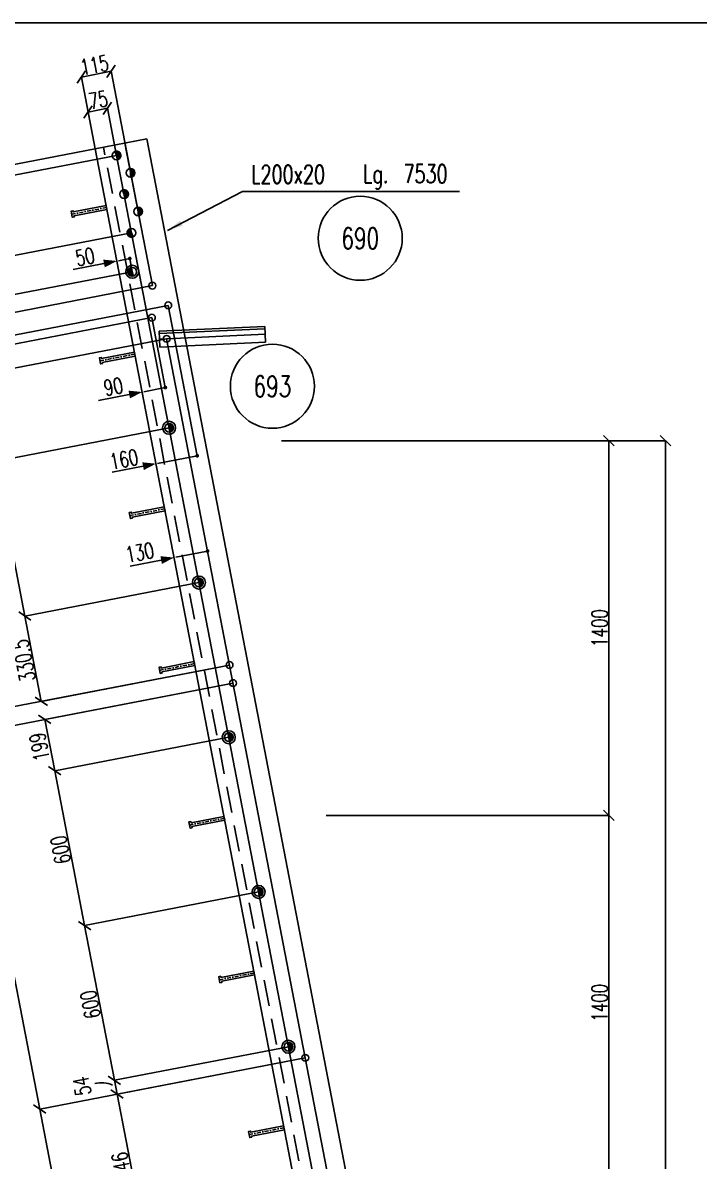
# Model space of a CAD drawing. Extents: x 669586 to 685806, y -4580 to 6900.
# Drawn here: x 679859 to 682435, y 2565 to 6900 of the extents above; entities that cross this region are included whole.
import ezdxf
from ezdxf.enums import TextEntityAlignment as Align

# ---------------------------------------------------------------- set-up
doc = ezdxf.new("R2010")
doc.units = 0
doc.header["$LTSCALE"] = 200
doc.header["$MEASUREMENT"] = 0
doc.linetypes.add('DASHDOT', pattern=[1, 0.5, -0.25, 0, -0.25])
doc.linetypes.add('DASHED', pattern=[0.75, 0.5, -0.25])
doc.layers.get('0').update_dxf_attribs({"linetype": 'CONTINUOUS'})
for name, color, linetype in [('ASSI', 6, 'CONTINUOUS'), ('BOLLINI_1', 7, 'CONTINUOUS'), ('Echelon', 1, 'CONTINUOUS'), ('FORI', 2, 'CONTINUOUS'), ('LINEA_ANG', 2, 'CONTINUOUS'), ('LS', 7, 'CONTINUOUS'), ('MZ', 6, 'DASHDOT'), ('QT_MAL', 7, 'CONTINUOUS'), ('QT_MPR', 7, 'CONTINUOUS'), ('QT_MSP', 7, 'CONTINUOUS'), ('TRAT-Y', 7, 'DASHED')]:
    doc.layers.add(name, color=color, linetype=linetype)
doc.styles.add('QUOTE', font='ROMANS8.SHX', dxfattribs={"width": 0.7})
doc.styles.add('RQL', font='ROMANS8.SHX', dxfattribs={"width": 0.7})
doc.styles.add('RS', font='ROMANS8.shx', dxfattribs={"width": 0.7})
doc.styles.get("Standard").update_dxf_attribs({"font": 'ROMANS8.SHX', "width": 0.7})
doc.dimstyles.new('FRECCE1', dxfattribs={"dimtxt": 60, "dimasz": 6.66, "dimexe": 0, "dimexo": 0, "dimgap": 1, "dimtad": 1, "dimzin": 0, "dimdsep": 46, "dimtxsty": 'RS', "dimblk1": 'QUOTP', "dimblk2": 'QUOTF', "dimsah": 1, "dimcen": 0, "dimclrd": 2, "dimclre": 2, "dimclrt": 7, "dimadec": 0, "dimazin": 0, "dimtfac": 1, "dimtix": 1, "dimtmove": 2, "dimatfit": 3, "dimldrblk": 'QUOTP', "dimfxl": 1, "dimtolj": 1, "dimtzin": 0, "dimarcsym": 0})
doc.dimstyles.new('TRATTO', dxfattribs={"dimscale": 0, "dimtxt": 60, "dimasz": 40, "dimexe": 0, "dimexo": 0, "dimgap": 5, "dimtad": 1, "dimrnd": 0.5, "dimdsep": 46, "dimtxsty": 'RS', "dimblk1": 'OBLIQUE', "dimblk2": 'OBLIQUE', "dimsah": 1, "dimcen": 0.09, "dimclrd": 2, "dimclre": 2, "dimclrt": 7, "dimadec": 0, "dimazin": 0, "dimtfac": 1, "dimtix": 1, "dimtmove": 2, "dimatfit": 3, "dimfxl": 1, "dimtolj": 1, "dimtzin": 0, "dimarcsym": 0})

# ---------------------------------------------------------------- blocks, each defined once
blk = doc.blocks.new('P20')
at = {"color": 0}
for p, q in [((0, 0.98), (0.02, 1)), ((0, 0.94), (0.06, 1)), ((1, -0.01), (0, 0.99)), ((0, 0.89), (0.1, 0.99)), ((0, 0.85), (0.14, 0.99)), ((0, 0.8), (0.18, 0.98)), ((0, 0.76), (0.22, 0.98)), ((0, 0.71), (0.25, 0.97)), ((0, 0.67), (0.29, 0.96)), ((1, -0.05), (0, 0.95)), ((0, 0.62), (0.32, 0.95)), ((0, 0.58), (0.36, 0.93)), ((0, 0.53), (0.39, 0.92)), ((0, 0.49), (0.42, 0.91)), ((1, -0.09), (0, 0.9)), ((0, 0.44), (0.45, 0.89)), ((0, 0.4), (0.48, 0.88)), ((0.99, -0.13), (0, 0.86)), ((0, 0.35), (0.51, 0.86)), ((0, 0.31), (0.54, 0.84)), ((0, 0.26), (0.56, 0.83)), ((0.99, -0.17), (0, 0.81)), ((0, 0.22), (0.59, 0.81)), ((0, 0.17), (0.61, 0.79)), ((0.98, -0.21), (0, 0.77)), ((0, 0.13), (0.64, 0.77)), ((0, 0.08), (0.66, 0.75)), ((0, 0.04), (0.69, 0.73)), ((0.97, -0.25), (0, 0.72)), ((0, -0.01), (0.71, 0.7)), ((0.96, -0.28), (0, 0.68)), ((0, -0.05), (0.73, 0.68)), ((0, -0.1), (0.75, 0.66)), ((0.95, -0.32), (0, 0.63)), ((0, -0.14), (0.77, 0.63)), ((0, -0.19), (0.79, 0.61)), ((0.94, -0.35), (0, 0.59)), ((0, -0.23), (0.81, 0.58)), ((0, -0.28), (0.83, 0.56)), ((0.92, -0.38), (0, 0.54)), ((0, -0.32), (0.85, 0.53)), ((0.91, -0.41), (0, 0.5)), ((0, -0.36), (0.87, 0.5)), ((0, -0.41), (0.88, 0.47)), ((0.9, -0.44), (0, 0.45)), ((0, -0.45), (0.9, 0.44)), ((0.88, -0.47), (0, 0.41)), ((0, -0.5), (0.91, 0.41)), ((0, -0.54), (0.92, 0.38)), ((0.87, -0.5), (0, 0.36)), ((0, -0.59), (0.94, 0.35)), ((0.85, -0.53), (0, 0.32)), ((0, -0.63), (0.95, 0.31)), ((0, -0.68), (0.96, 0.28)), ((0.83, -0.56), (0, 0.27)), ((0, -0.72), (0.97, 0.25)), ((0.81, -0.58), (0, 0.23)), ((0, -0.77), (0.98, 0.21)), ((0.79, -0.61), (0, 0.18)), ((0, -0.81), (0.99, 0.17)), ((0.77, -0.63), (0, 0.14)), ((0, -0.86), (0.99, 0.13)), ((0.75, -0.66), (0, 0.09)), ((0, -0.9), (1, 0.09)), ((0.73, -0.68), (0, 0.05)), ((0, -0.95), (1, 0.05)), ((0.71, -0.7), (0, 0.01)), ((0, -0.99), (1, 0.01)), ((1, 0.04), (0.04, 1)), ((1, 0.09), (0.09, 1)), ((0.99, 0.14), (0.14, 0.99)), ((0.98, 0.19), (0.19, 0.98)), ((0.97, 0.25), (0.25, 0.97)), ((0.95, 0.31), (0.31, 0.95)), ((0.92, 0.38), (0.38, 0.92)), ((0.88, 0.47), (0.47, 0.88)), ((0.81, 0.59), (0.59, 0.81)), ((0.69, -0.73), (0, -0.04)), ((0.66, -0.75), (0, -0.08)), ((0.64, -0.77), (0, -0.13)), ((0.61, -0.79), (0, -0.17)), ((0.59, -0.81), (0, -0.22)), ((0.56, -0.83), (0, -0.26)), ((0.54, -0.84), (0, -0.31)), ((0.51, -0.86), (0, -0.35)), ((0.48, -0.88), (0, -0.4)), ((0.45, -0.89), (0, -0.44)), ((0.42, -0.91), (0, -0.49)), ((0.39, -0.92), (0, -0.53)), ((0.36, -0.93), (0, -0.58)), ((0.32, -0.95), (0, -0.62)), ((0.29, -0.96), (0, -0.67)), ((0.25, -0.97), (0, -0.71)), ((0.22, -0.98), (0, -0.76)), ((0.18, -0.98), (0, -0.8)), ((0.14, -0.99), (0, -0.85)), ((0.1, -0.99), (0, -0.89)), ((0.04, -1), (1, -0.04)), ((0.09, -1), (1, -0.09)), ((0.14, -0.99), (0.99, -0.14)), ((0.19, -0.98), (0.98, -0.19)), ((0.25, -0.97), (0.97, -0.25)), ((0.31, -0.95), (0.95, -0.31)), ((0.38, -0.92), (0.92, -0.38)), ((0.47, -0.88), (0.88, -0.47)), ((0.59, -0.81), (0.81, -0.59))]:
    blk.add_line(p, q, dxfattribs=at)
for radius in [1.5, 1]:
    blk.add_circle((0, 0), radius)
blk = doc.blocks.new('QUOTP')
at = {"layer": 'ASSI', "color": 2, "const_width": 1.07}
blk.add_lwpolyline([(-0.53, 0, 1), (0.53, 0, 1)], format="xyb", close=True, dxfattribs=at)
blk = doc.blocks.new('QUOTF')
at = {"layer": 'LS', "color": 2}
blk.add_line((7.5, 0), (25.5, 0), dxfattribs=at)
blk.add_solid([(7.5, 2.25), (0, 0), (7.5, -2.25)], dxfattribs=at)
blk = doc.blocks.new('*D19')
at = {"layer": 'QT_MAL', "color": 2, "lineweight": -2, "transparency": 16777216}
for p, q in [((680217.4, 5992.6), (680217.4, 5992.6)), ((680259.9, 6000.8), (680223.9, 5993.8)), ((680266.5, 6002), (680266.5, 6002))]:
    blk.add_line(p, q, dxfattribs=at)
at = {"layer": 'QT_MAL', "color": 2, "lineweight": -2, "transparency": 16777216, "xscale": 6.66, "yscale": 6.66, "zscale": 6.66}
for name, p, rotation in [('QUOTF', (680217.4, 5992.6), 190.9154326102406), ('QUOTP', (680266.5, 6002), 10.91543261024063)]:
    blk.add_blockref(name, p, dxfattribs=dict(at, rotation=rotation))
at = {"layer": 'QT_MAL', "color": 7, "transparency": 16777216, "insert": (680096.1, 6008.5), "char_height": 60, "attachment_point": 5, "rotation": 10.9154, "style": 'RS'}
blk.add_mtext('\\A1;50', dxfattribs=at)
blk = doc.blocks.new('_OBLIQUE')
at = {"color": 0, "linetype": 'ByBlock'}
blk.add_line((-0.5, -0.5), (0.5, 0.5), dxfattribs=at)
blk = doc.blocks.new('*D20')
at = {"layer": 'LS', "color": 2, "lineweight": -2, "transparency": 16777216}
for p, q in [((680844, 5308.5), (682306.3, 5308.5)), ((682306.3, 5308.5), (682306.3, -1825.4)), ((680414.4, -1825.4), (682306.3, -1825.4))]:
    blk.add_line(p, q, dxfattribs=at)
at = {"layer": 'LS', "color": 2, "lineweight": -2, "transparency": 16777216, "xscale": 40, "yscale": 40, "zscale": 40}
for p, rotation in [((682306.3, 5308.5), 90), ((682306.3, -1825.4), 270)]:
    blk.add_blockref('_OBLIQUE', p, dxfattribs=dict(at, rotation=rotation))
at = {"layer": 'LS', "color": 7, "transparency": 16777216, "insert": (682271.3, 1741.5), "char_height": 60, "attachment_point": 5, "rotation": 90, "style": 'RS'}
blk.add_mtext('\\A1;7000', dxfattribs=at)
blk = doc.blocks.new('*D21')
at = {"layer": 'LS', "color": 2, "lineweight": -2, "transparency": 16777216}
for p, q in [((680852, 5308.5), (682090.8, 5308.5)), ((682090.8, 5308.5), (682090.8, 3881.7)), ((681014.3, 3881.7), (682090.8, 3881.7))]:
    blk.add_line(p, q, dxfattribs=at)
at = {"layer": 'LS', "color": 2, "lineweight": -2, "transparency": 16777216, "xscale": 40, "yscale": 40, "zscale": 40}
for p, rotation in [((682090.8, 5308.5), 90), ((682090.8, 3881.7), 270)]:
    blk.add_blockref('_OBLIQUE', p, dxfattribs=dict(at, rotation=rotation))
at = {"layer": 'LS', "color": 7, "transparency": 16777216, "insert": (682055.8, 4595.1), "char_height": 60, "attachment_point": 5, "rotation": 90, "style": 'RS'}
blk.add_mtext('\\A1;1400', dxfattribs=at)
blk = doc.blocks.new('*D22')
at = {"layer": 'LS', "color": 2, "lineweight": -2, "transparency": 16777216}
for p, q in [((681014.3, 3881.7), (682090.8, 3881.7)), ((682090.8, 3881.7), (682090.8, 2454.9)), ((681260.8, 2454.9), (682090.8, 2454.9))]:
    blk.add_line(p, q, dxfattribs=at)
at = {"layer": 'LS', "color": 2, "lineweight": -2, "transparency": 16777216, "xscale": 40, "yscale": 40, "zscale": 40}
for p, rotation in [((682090.8, 3881.7), 90), ((682090.8, 2454.9), 270)]:
    blk.add_blockref('_OBLIQUE', p, dxfattribs=dict(at, rotation=rotation))
at = {"layer": 'LS', "color": 7, "transparency": 16777216, "insert": (682055.8, 3168.3), "char_height": 60, "attachment_point": 5, "rotation": 90, "style": 'RS'}
blk.add_mtext('\\A1;1400', dxfattribs=at)
blk = doc.blocks.new('16')
blk.add_circle((0, 0), 1)
blk = doc.blocks.new('ASSE98')
blk.add_line((0, 0), (1, 0))
at = {"color": 7, "style": 'QUOTE', "width": 0.5, "flags": 1}
for tag, p in [('TI', (1.38308, 6.82731)), ('DI_S', (1.38308, 6.42178)), ('D_S', (1.38308, 6.02092)), ('E_S', (1.38308, 5.68065)), ('NFORI', (1.36454, 5.29792)), ('ALAR', (1.36349, 4.93246)), ('FAM', (1.3775, 4.54645)), ('ALA', (1.38308, 4.19257)), ('DISP2', (1.38308, 3.84971)), ('DISP1', (1.38308, 3.50686)), ('PINZAF', (1.38308, 3.164)), ('PINZAI', (1.38308, 2.82114)), ('TRP', (1.38308, 2.47829)), ('NP', (1.38308, 2.13543)), ('SV', (1.38308, 1.79257)), ('PESO', (1.38308, 1.44971)), ('QUA', (1.38308, 1.10686)), ('LUN', (1.38308, 0.764)), ('PROF', (1.38308, 0.42114)), ('POS', (1.38308, 0.07829))]:
    blk.add_attdef(tag, p, '', height=0.2, dxfattribs=at)
at = {"color": 7, "flags": 1}
for tag, p in [('LAV1', (3.07431, 6.82847)), ('LAV2', (3.07431, 6.49513)), ('LAV3', (3.07431, 6.1618)), ('LAV4', (3.07431, 5.82847)), ('LAV5', (3.07431, 5.49513)), ('LAV6', (3.07431, 5.1618)), ('LAV7', (3.07431, 4.82847)), ('LAV8', (3.07431, 4.49513)), ('LAV9', (3.07431, 4.1618)), ('LAV10', (3.07431, 3.82847))]:
    blk.add_attdef(tag, p, '', height=0.2, dxfattribs=at)
blk = doc.blocks.new('20')
at = {"color": 0}
for p, q in [((0, 0.98), (0.02, 1)), ((0, 0.94), (0.06, 1)), ((1, -0.01), (0, 0.99)), ((0, 0.89), (0.1, 0.99)), ((0, 0.85), (0.14, 0.99)), ((0, 0.8), (0.18, 0.98)), ((0, 0.76), (0.22, 0.98)), ((0, 0.71), (0.25, 0.97)), ((0, 0.67), (0.29, 0.96)), ((1, -0.05), (0, 0.95)), ((0, 0.62), (0.32, 0.95)), ((0, 0.58), (0.36, 0.93)), ((0, 0.53), (0.39, 0.92)), ((0, 0.49), (0.42, 0.91)), ((1, -0.09), (0, 0.9)), ((0, 0.44), (0.45, 0.89)), ((0, 0.4), (0.48, 0.88)), ((0.99, -0.13), (0, 0.86)), ((0, 0.35), (0.51, 0.86)), ((0, 0.31), (0.54, 0.84)), ((0, 0.26), (0.56, 0.83)), ((0.99, -0.17), (0, 0.81)), ((0, 0.22), (0.59, 0.81)), ((0, 0.17), (0.61, 0.79)), ((0.98, -0.21), (0, 0.77)), ((0, 0.13), (0.64, 0.77)), ((0, 0.08), (0.66, 0.75)), ((0, 0.04), (0.69, 0.73)), ((0.97, -0.25), (0, 0.72)), ((0, -0.01), (0.71, 0.7)), ((0.96, -0.28), (0, 0.68)), ((0, -0.05), (0.73, 0.68)), ((0, -0.1), (0.75, 0.66)), ((0.95, -0.32), (0, 0.63)), ((0, -0.14), (0.77, 0.63)), ((0, -0.19), (0.79, 0.61)), ((0.94, -0.35), (0, 0.59)), ((0, -0.23), (0.81, 0.58)), ((0, -0.28), (0.83, 0.56)), ((0.92, -0.38), (0, 0.54)), ((0, -0.32), (0.85, 0.53)), ((0.91, -0.41), (0, 0.5)), ((0, -0.36), (0.87, 0.5)), ((0, -0.41), (0.88, 0.47)), ((0.9, -0.44), (0, 0.45)), ((0, -0.45), (0.9, 0.44)), ((0.88, -0.47), (0, 0.41)), ((0, -0.5), (0.91, 0.41)), ((0, -0.54), (0.92, 0.38)), ((0.87, -0.5), (0, 0.36)), ((0, -0.59), (0.94, 0.35)), ((0.85, -0.53), (0, 0.32)), ((0, -0.63), (0.95, 0.31)), ((0, -0.68), (0.96, 0.28)), ((0.83, -0.56), (0, 0.27)), ((0, -0.72), (0.97, 0.25)), ((0.81, -0.58), (0, 0.23)), ((0, -0.77), (0.98, 0.21)), ((0.79, -0.61), (0, 0.18)), ((0, -0.81), (0.99, 0.17)), ((0.77, -0.63), (0, 0.14)), ((0, -0.86), (0.99, 0.13)), ((0.75, -0.66), (0, 0.09)), ((0, -0.9), (1, 0.09)), ((0.73, -0.68), (0, 0.05)), ((0, -0.95), (1, 0.05)), ((0.71, -0.7), (0, 0.01)), ((0, -0.99), (1, 0.01)), ((1, 0.04), (0.04, 1)), ((1, 0.09), (0.09, 1)), ((0.99, 0.14), (0.14, 0.99)), ((0.98, 0.19), (0.19, 0.98)), ((0.97, 0.25), (0.25, 0.97)), ((0.95, 0.31), (0.31, 0.95)), ((0.92, 0.38), (0.38, 0.92)), ((0.88, 0.47), (0.47, 0.88)), ((0.81, 0.59), (0.59, 0.81)), ((0.69, -0.73), (0, -0.04)), ((0.66, -0.75), (0, -0.08)), ((0.64, -0.77), (0, -0.13)), ((0.61, -0.79), (0, -0.17)), ((0.59, -0.81), (0, -0.22)), ((0.56, -0.83), (0, -0.26)), ((0.54, -0.84), (0, -0.31)), ((0.51, -0.86), (0, -0.35)), ((0.48, -0.88), (0, -0.4)), ((0.45, -0.89), (0, -0.44)), ((0.42, -0.91), (0, -0.49)), ((0.39, -0.92), (0, -0.53)), ((0.36, -0.93), (0, -0.58)), ((0.32, -0.95), (0, -0.62)), ((0.29, -0.96), (0, -0.67)), ((0.25, -0.97), (0, -0.71)), ((0.22, -0.98), (0, -0.76)), ((0.18, -0.98), (0, -0.8)), ((0.14, -0.99), (0, -0.85)), ((0.1, -0.99), (0, -0.89)), ((0.04, -1), (1, -0.04)), ((0.09, -1), (1, -0.09)), ((0.14, -0.99), (0.99, -0.14)), ((0.19, -0.98), (0.98, -0.19)), ((0.25, -0.97), (0.97, -0.25)), ((0.31, -0.95), (0.95, -0.31)), ((0.38, -0.92), (0.92, -0.38)), ((0.47, -0.88), (0.88, -0.47)), ((0.59, -0.81), (0.81, -0.59))]:
    blk.add_line(p, q, dxfattribs=at)
blk.add_line((0, 1), (0, -1))
blk.add_circle((0, 0), 1)
blk = doc.blocks.new('*D34')
at = {"layer": 'QT_MAL', "color": 2, "lineweight": -2, "transparency": 16777216}
for p, q in [((680516.8, 5249.8), (680372.7, 5222)), ((680523.3, 5251.1), (680523.3, 5251.1)), ((680366.2, 5220.8), (680366.2, 5220.8))]:
    blk.add_line(p, q, dxfattribs=at)
at = {"layer": 'QT_MAL', "color": 2, "lineweight": -2, "transparency": 16777216, "xscale": 6.66, "yscale": 6.66, "zscale": 6.66}
for name, p, rotation in [('QUOTP', (680523.3, 5251.1), 10.91543261025214), ('QUOTF', (680366.2, 5220.8), 190.9154326102521)]:
    blk.add_blockref(name, p, dxfattribs=dict(at, rotation=rotation))
at = {"layer": 'QT_MAL', "color": 7, "transparency": 16777216, "insert": (680244.4, 5237.3), "char_height": 60, "attachment_point": 5, "rotation": 10.9154, "style": 'RS'}
blk.add_mtext('\\A1;160', dxfattribs=at)
blk = doc.blocks.new('*D35')
at = {"layer": 'QT_MAL', "color": 2, "lineweight": -2, "transparency": 16777216}
for p, q in [((680395.4, 5509.5), (680320.1, 5495)), ((680401.9, 5510.7), (680401.9, 5510.7)), ((680313.6, 5493.7), (680313.6, 5493.7))]:
    blk.add_line(p, q, dxfattribs=at)
at = {"layer": 'QT_MAL', "color": 2, "lineweight": -2, "transparency": 16777216, "xscale": 6.66, "yscale": 6.66, "zscale": 6.66}
for name, p, rotation in [('QUOTF', (680313.6, 5493.7), 190.9154326102534), ('QUOTP', (680401.9, 5510.7), 10.91543261025334)]:
    blk.add_blockref(name, p, dxfattribs=dict(at, rotation=rotation))
at = {"layer": 'QT_MAL', "color": 7, "transparency": 16777216, "insert": (680203.9, 5514.2), "char_height": 60, "attachment_point": 5, "rotation": 10.9154, "style": 'RS'}
blk.add_mtext('\\A1;90', dxfattribs=at)
blk = doc.blocks.new('*D38')
at = {"layer": 'LS', "color": 2, "lineweight": -2, "transparency": 16777216}
for p, q in [((680108, 6559.8), (680181.6, 6574.1)), ((680135, 6419.8), (680108, 6559.8)), ((680216.2, 6394.5), (680181.6, 6574.1))]:
    blk.add_line(p, q, dxfattribs=at)
at = {"layer": 'LS', "color": 2, "lineweight": -2, "transparency": 16777216, "xscale": 40, "yscale": 40, "zscale": 40}
for p, rotation in [((680181.6, 6574.1), 10.91543261400001), ((680108, 6559.8), 190.915432614)]:
    blk.add_blockref('_OBLIQUE', p, dxfattribs=dict(at, rotation=rotation))
at = {"layer": 'LS', "color": 7, "transparency": 16777216, "insert": (680146.5, 6606.4), "char_height": 60, "attachment_point": 5, "rotation": 10.9154, "style": 'RS'}
blk.add_mtext('\\A1;75', dxfattribs=at)
blk = doc.blocks.new('*D39')
at = {"layer": 'LS', "color": 2, "lineweight": -2, "transparency": 16777216}
for p, q in [((680082.3, 6693.1), (680195.2, 6714.9)), ((680135, 6419.8), (680082.3, 6693.1)), ((680298.1, 6181.2), (680195.2, 6714.9))]:
    blk.add_line(p, q, dxfattribs=at)
at = {"layer": 'LS', "color": 2, "lineweight": -2, "transparency": 16777216, "xscale": 40, "yscale": 40, "zscale": 40}
for p, rotation in [((680195.2, 6714.9), 10.91543261400001), ((680082.3, 6693.1), 190.915432614)]:
    blk.add_blockref('_OBLIQUE', p, dxfattribs=dict(at, rotation=rotation))
at = {"layer": 'LS', "color": 7, "transparency": 16777216, "insert": (680132.1, 6738.4), "char_height": 60, "attachment_point": 5, "rotation": 10.9154, "style": 'RS'}
blk.add_mtext('\\A1;115', dxfattribs=at)
blk = doc.blocks.new('*D43')
at = {"layer": 'QT_MAL', "color": 2, "lineweight": -2, "transparency": 16777216}
blk.add_line((680556.2, 4886.8), (680441.7, 4864.7), dxfattribs=at)
at = {"layer": 'QT_MAL', "color": 2, "lineweight": -2, "transparency": 16777216, "xscale": 6.66, "yscale": 6.66, "zscale": 6.66}
for name, p, rotation in [('QUOTF', (680435.1, 4863.4), 190.9154326102484), ('QUOTP', (680562.8, 4888.1), 10.91543261024847)]:
    blk.add_blockref(name, p, dxfattribs=dict(at, rotation=rotation))
at = {"layer": 'QT_MAL', "color": 7, "transparency": 16777216, "insert": (680304.4, 4882.9), "char_height": 60, "attachment_point": 5, "rotation": 10.9154, "style": 'RS'}
blk.add_mtext('\\A1;130', dxfattribs=at)
blk = doc.blocks.new('A$C6E393FD9')
at = {"layer": 'Echelon', "color": 3}
blk.add_lwpolyline([(2.5, 0), (0, 19.8), (168.6, 41.4), (167.9, 47.2), (177.8, 48.5), (181.8, 17.1), (171.9, 15.8), (171.2, 21.6), (2.5, 0)], close=True, dxfattribs=at)
at = {"layer": 'MZ', "ltscale": 0.2}
blk.add_line((1.3, 9.9), (179.8, 32.8), dxfattribs=at)
blk = doc.blocks.new('*D83')
at = {"layer": 'QT_MPR', "color": 2, "lineweight": -2, "transparency": 16777216}
for p, q in [((680134.9, 6420), (679251.2, 6249.5)), ((680216.2, 6394.5), (679258.9, 6209.9)), ((679251.2, 6249.5), (679258.9, 6209.9))]:
    blk.add_line(p, q, dxfattribs=at)
at = {"layer": 'QT_MPR', "color": 2, "lineweight": -2, "transparency": 16777216, "xscale": 40, "yscale": 40, "zscale": 40}
for p, rotation in [((679251.2, 6249.5), 100.9154326102493), ((679258.9, 6209.9), 280.9154326102493)]:
    blk.add_blockref('_OBLIQUE', p, dxfattribs=dict(at, rotation=rotation))
at = {"layer": 'QT_MPR', "color": 7, "transparency": 16777216, "insert": (679190.7, 6330.1), "char_height": 60, "attachment_point": 5, "rotation": 100.9154, "style": 'RS'}
blk.add_mtext('\\A1;40.5', dxfattribs=at)
blk = doc.blocks.new('*D84')
at = {"layer": 'QT_MPR', "color": 2, "lineweight": -2, "transparency": 16777216}
for p, q in [((680216.2, 6394.5), (679258.9, 6209.9)), ((679258.9, 6209.9), (679315.7, 5915.3)), ((680273, 6099.9), (679315.7, 5915.3))]:
    blk.add_line(p, q, dxfattribs=at)
at = {"layer": 'QT_MPR', "color": 2, "lineweight": -2, "transparency": 16777216, "xscale": 40, "yscale": 40, "zscale": 40}
for p, rotation in [((679258.9, 6209.9), 100.9154326102493), ((679315.7, 5915.3), 280.9154326102493)]:
    blk.add_blockref('_OBLIQUE', p, dxfattribs=dict(at, rotation=rotation))
at = {"layer": 'QT_MPR', "color": 7, "transparency": 16777216, "insert": (679330.9, 6073.8), "char_height": 60, "attachment_point": 5, "rotation": 100.9154, "style": 'RS'}
blk.add_mtext('\\A1;75x4', dxfattribs=at)
blk = doc.blocks.new('*D85')
at = {"layer": 'QT_MPR', "color": 2, "lineweight": -2, "transparency": 16777216}
for p, q in [((680216.2, 6394.5), (679258.9, 6209.9)), ((679258.9, 6209.9), (679315.7, 5915.3)), ((680273, 6099.9), (679315.7, 5915.3))]:
    blk.add_line(p, q, dxfattribs=at)
at = {"layer": 'QT_MPR', "color": 2, "lineweight": -2, "transparency": 16777216, "xscale": 40, "yscale": 40, "zscale": 40}
for p, rotation in [((679258.9, 6209.9), 100.9154326102493), ((679315.7, 5915.3), 280.9154326102493)]:
    blk.add_blockref('_OBLIQUE', p, dxfattribs=dict(at, rotation=rotation))
at = {"layer": 'QT_MPR', "color": 7, "transparency": 16777216, "insert": (679252.9, 6056), "char_height": 60, "attachment_point": 5, "rotation": 100.9154, "style": 'RS'}
blk.add_mtext('\\A1;300', dxfattribs=at)
blk = doc.blocks.new('*D86')
at = {"layer": 'QT_MPR', "color": 2, "lineweight": -2, "transparency": 16777216}
for p, q in [((680273, 6099.9), (679315.7, 5915.3)), ((679315.7, 5915.3), (679355.9, 5706.6)), ((680352.6, 5898.8), (679355.9, 5706.6))]:
    blk.add_line(p, q, dxfattribs=at)
at = {"layer": 'QT_MPR', "color": 2, "lineweight": -2, "transparency": 16777216, "xscale": 40, "yscale": 40, "zscale": 40}
for p, rotation in [((679315.7, 5915.3), 100.9154326102493), ((679355.9, 5706.6), 280.9154326102493)]:
    blk.add_blockref('_OBLIQUE', p, dxfattribs=dict(at, rotation=rotation))
at = {"layer": 'QT_MPR', "color": 7, "transparency": 16777216, "insert": (679285.8, 5804), "char_height": 60, "attachment_point": 5, "rotation": 100.9154, "style": 'RS'}
blk.add_mtext('\\A1;212.5', dxfattribs=at)
blk = doc.blocks.new('*D87')
at = {"layer": 'QT_MPR', "color": 2, "lineweight": -2, "transparency": 16777216}
for p, q in [((680352.6, 5898.8), (679355.9, 5706.6)), ((680412.9, 5823.5), (679372.1, 5622.8)), ((679355.9, 5706.6), (679372.1, 5622.8))]:
    blk.add_line(p, q, dxfattribs=at)
at = {"layer": 'QT_MPR', "color": 2, "lineweight": -2, "transparency": 16777216, "xscale": 40, "yscale": 40, "zscale": 40}
for p, rotation in [((679355.9, 5706.6), 100.9154326102493), ((679372.1, 5622.8), 280.9154326102493)]:
    blk.add_blockref('_OBLIQUE', p, dxfattribs=dict(at, rotation=rotation))
at = {"layer": 'QT_MPR', "color": 7, "transparency": 16777216, "insert": (679204.1, 5671.4), "char_height": 60, "attachment_point": 5, "rotation": 100.9154, "style": 'RS'}
blk.add_mtext('\\A1;85', dxfattribs=at)
blk = doc.blocks.new('*D88')
at = {"layer": 'QT_MPR', "color": 2, "lineweight": -2, "transparency": 16777216}
for p, q in [((680412.9, 5823.5), (679372.1, 5622.8)), ((680350.6, 5777), (679378.5, 5589.6)), ((679372.1, 5622.8), (679378.5, 5589.6))]:
    blk.add_line(p, q, dxfattribs=at)
at = {"layer": 'QT_MPR', "color": 2, "lineweight": -2, "transparency": 16777216, "xscale": 40, "yscale": 40, "zscale": 40}
for p, rotation in [((679372.1, 5622.8), 100.9154326102493), ((679378.5, 5589.6), 280.9154326102493)]:
    blk.add_blockref('_OBLIQUE', p, dxfattribs=dict(at, rotation=rotation))
at = {"layer": 'QT_MPR', "color": 7, "transparency": 16777216, "insert": (679252.6, 5582.5), "char_height": 60, "attachment_point": 5, "rotation": 100.9154, "style": 'RS'}
blk.add_mtext('\\A1;34', dxfattribs=at)
blk = doc.blocks.new('*D89')
at = {"layer": 'QT_MPR', "color": 2, "lineweight": -2, "transparency": 16777216}
for p, q in [((680350.6, 5777), (679378.5, 5589.6)), ((680406.9, 5696.2), (679395.5, 5501.2)), ((679378.5, 5589.6), (679395.5, 5501.2))]:
    blk.add_line(p, q, dxfattribs=at)
at = {"layer": 'QT_MPR', "color": 2, "lineweight": -2, "transparency": 16777216, "xscale": 40, "yscale": 40, "zscale": 40}
for p, rotation in [((679378.5, 5589.6), 100.9154326102493), ((679395.5, 5501.2), 280.9154326102493)]:
    blk.add_blockref('_OBLIQUE', p, dxfattribs=dict(at, rotation=rotation))
at = {"layer": 'QT_MPR', "color": 7, "transparency": 16777216, "insert": (679440.4, 5556.4), "char_height": 60, "attachment_point": 5, "rotation": 100.9154, "style": 'RS'}
blk.add_mtext('\\A1;90', dxfattribs=at)
blk = doc.blocks.new('*D90')
at = {"layer": 'QT_MPR', "color": 2, "lineweight": -2, "transparency": 16777216}
for p, q in [((680406.9, 5696.2), (679395.5, 5501.2)), ((679395.5, 5501.2), (679635.1, 4259.1)), ((680646.4, 4454.1), (679635.1, 4259.1))]:
    blk.add_line(p, q, dxfattribs=at)
at = {"layer": 'QT_MPR', "color": 2, "lineweight": -2, "transparency": 16777216, "xscale": 40, "yscale": 40, "zscale": 40}
for p, rotation in [((679395.5, 5501.2), 100.9154326102493), ((679635.1, 4259.1), 280.9154326102493)]:
    blk.add_blockref('_OBLIQUE', p, dxfattribs=dict(at, rotation=rotation))
at = {"layer": 'QT_MPR', "color": 7, "transparency": 16777216, "insert": (679480.9, 4873.5), "char_height": 60, "attachment_point": 5, "rotation": 100.9154, "style": 'RS'}
blk.add_mtext('\\A1;1265', dxfattribs=at)
blk = doc.blocks.new('*D91')
at = {"layer": 'QT_MPR', "color": 2, "lineweight": -2, "transparency": 16777216}
for p, q in [((680646.4, 4454.1), (679635.1, 4259.1)), ((680659.7, 4385.4), (679648.3, 4190.3)), ((679635.1, 4259.1), (679648.3, 4190.3))]:
    blk.add_line(p, q, dxfattribs=at)
at = {"layer": 'QT_MPR', "color": 2, "lineweight": -2, "transparency": 16777216, "xscale": 40, "yscale": 40, "zscale": 40}
for p, rotation in [((679635.1, 4259.1), 100.9154326102493), ((679648.3, 4190.3), 280.9154326102493)]:
    blk.add_blockref('_OBLIQUE', p, dxfattribs=dict(at, rotation=rotation))
at = {"layer": 'QT_MPR', "color": 7, "transparency": 16777216, "insert": (679592.2, 4219.3), "char_height": 60, "attachment_point": 5, "rotation": 100.9154, "style": 'RS'}
blk.add_mtext('\\A1;70', dxfattribs=at)
blk = doc.blocks.new('*D92')
at = {"layer": 'QT_MPR', "color": 2, "lineweight": -2, "transparency": 16777216}
for p, q in [((680659.7, 4385.4), (679648.3, 4190.3)), ((679648.3, 4190.3), (679923.5, 2763.6)), ((680934.9, 2958.6), (679923.5, 2763.6))]:
    blk.add_line(p, q, dxfattribs=at)
at = {"layer": 'QT_MPR', "color": 2, "lineweight": -2, "transparency": 16777216, "xscale": 40, "yscale": 40, "zscale": 40}
for p, rotation in [((679648.3, 4190.3), 100.9154326102493), ((679923.5, 2763.6), 280.9154326102493)]:
    blk.add_blockref('_OBLIQUE', p, dxfattribs=dict(at, rotation=rotation))
at = {"layer": 'QT_MPR', "color": 7, "transparency": 16777216, "insert": (679751.5, 3470.3), "char_height": 60, "attachment_point": 5, "rotation": 100.9154, "style": 'RS'}
blk.add_mtext('\\A1;1453', dxfattribs=at)
blk = doc.blocks.new('*D93')
at = {"layer": 'QT_MPR', "color": 2, "lineweight": -2, "transparency": 16777216}
for p, q in [((680934.9, 2958.6), (679923.5, 2763.6)), ((679923.5, 2763.6), (680198.6, 1336.8)), ((681210, 1531.8), (680198.6, 1336.8))]:
    blk.add_line(p, q, dxfattribs=at)
at = {"layer": 'QT_MPR', "color": 2, "lineweight": -2, "transparency": 16777216, "xscale": 40, "yscale": 40, "zscale": 40}
for p, rotation in [((679923.5, 2763.6), 100.9154326102493), ((680198.6, 1336.8), 280.9154326102493)]:
    blk.add_blockref('_OBLIQUE', p, dxfattribs=dict(at, rotation=rotation))
at = {"layer": 'QT_MPR', "color": 7, "transparency": 16777216, "insert": (680026.7, 2043.5), "char_height": 60, "attachment_point": 5, "rotation": 100.9154, "style": 'RS'}
blk.add_mtext('\\A1;1453', dxfattribs=at)
blk = doc.blocks.new('*D99')
at = {"layer": 'QT_MSP', "color": 2, "lineweight": -2, "transparency": 16777216}
for p, q in [((680273, 6099.9), (679610.2, 5972.1)), ((679610.2, 5972.1), (679637.9, 5828.8)), ((680276.1, 5951.8), (679637.9, 5828.8))]:
    blk.add_line(p, q, dxfattribs=at)
at = {"layer": 'QT_MSP', "color": 2, "lineweight": -2, "transparency": 16777216, "xscale": 40, "yscale": 40, "zscale": 40}
for p, rotation in [((679610.2, 5972.1), 100.9154326102493), ((679637.9, 5828.8), 280.9154326102493)]:
    blk.add_blockref('_OBLIQUE', p, dxfattribs=dict(at, rotation=rotation))
at = {"layer": 'QT_MSP', "color": 7, "transparency": 16777216, "insert": (679676.5, 5914.2), "char_height": 60, "attachment_point": 5, "rotation": 100.9154, "style": 'RS'}
blk.add_mtext('\\A1;146', dxfattribs=at)
blk = doc.blocks.new('*D100')
at = {"layer": 'QT_MSP', "color": 2, "lineweight": -2, "transparency": 16777216}
for p, q in [((680276.1, 5951.8), (679637.9, 5828.8)), ((680352.6, 5898.8), (679650.5, 5763.4)), ((679637.9, 5828.8), (679650.5, 5763.4))]:
    blk.add_line(p, q, dxfattribs=at)
at = {"layer": 'QT_MSP', "color": 2, "lineweight": -2, "transparency": 16777216, "xscale": 40, "yscale": 40, "zscale": 40}
for p, rotation in [((679637.9, 5828.8), 100.9154326102493), ((679650.5, 5763.4), 280.9154326102493)]:
    blk.add_blockref('_OBLIQUE', p, dxfattribs=dict(at, rotation=rotation))
at = {"layer": 'QT_MSP', "color": 7, "transparency": 16777216, "insert": (679505.9, 5826.7), "char_height": 60, "attachment_point": 5, "rotation": 100.9154, "style": 'RS'}
blk.add_mtext('\\A1;66.5', dxfattribs=at)
blk = doc.blocks.new('*D101')
at = {"layer": 'QT_MSP', "color": 2, "lineweight": -2, "transparency": 16777216}
for p, q in [((680406.9, 5696.2), (679690.1, 5558)), ((679690.1, 5558), (679753.4, 5229.8)), ((680416.2, 5357.6), (679753.4, 5229.8))]:
    blk.add_line(p, q, dxfattribs=at)
at = {"layer": 'QT_MSP', "color": 2, "lineweight": -2, "transparency": 16777216, "xscale": 40, "yscale": 40, "zscale": 40}
for p, rotation in [((679690.1, 5558), 100.9154326102493), ((679753.4, 5229.8), 280.9154326102493)]:
    blk.add_blockref('_OBLIQUE', p, dxfattribs=dict(at, rotation=rotation))
at = {"layer": 'QT_MSP', "color": 7, "transparency": 16777216, "insert": (679687.4, 5387.3), "char_height": 60, "attachment_point": 5, "rotation": 100.9154, "style": 'RS'}
blk.add_mtext('\\A1;334.5', dxfattribs=at)
blk = doc.blocks.new('*D102')
at = {"layer": 'QT_MSP', "color": 2, "lineweight": -2, "transparency": 16777216}
for p, q in [((680416.2, 5357.6), (679753.4, 5229.8)), ((679753.4, 5229.8), (679867, 4640.6)), ((680529.8, 4768.5), (679867, 4640.6))]:
    blk.add_line(p, q, dxfattribs=at)
at = {"layer": 'QT_MSP', "color": 2, "lineweight": -2, "transparency": 16777216, "xscale": 40, "yscale": 40, "zscale": 40}
for p, rotation in [((679753.4, 5229.8), 100.9154326102493), ((679867, 4640.6), 280.9154326102493)]:
    blk.add_blockref('_OBLIQUE', p, dxfattribs=dict(at, rotation=rotation))
at = {"layer": 'QT_MSP', "color": 7, "transparency": 16777216, "insert": (679775.8, 4928.6), "char_height": 60, "attachment_point": 5, "rotation": 100.9154, "style": 'RS'}
blk.add_mtext('\\A1;600', dxfattribs=at)
blk = doc.blocks.new('*D103')
at = {"layer": 'QT_MSP', "color": 2, "lineweight": -2, "transparency": 16777216}
for p, q in [((680529.8, 4768.5), (679867, 4640.6)), ((679867, 4640.6), (679929.7, 4315.9)), ((680646.4, 4454.1), (679929.7, 4315.9))]:
    blk.add_line(p, q, dxfattribs=at)
at = {"layer": 'QT_MSP', "color": 2, "lineweight": -2, "transparency": 16777216, "xscale": 40, "yscale": 40, "zscale": 40}
for p, rotation in [((679867, 4640.6), 100.9154326102493), ((679929.7, 4315.9), 280.9154326102493)]:
    blk.add_blockref('_OBLIQUE', p, dxfattribs=dict(at, rotation=rotation))
at = {"layer": 'QT_MSP', "color": 7, "transparency": 16777216, "insert": (679864, 4471.6), "char_height": 60, "attachment_point": 5, "rotation": 100.9154, "style": 'RS'}
blk.add_mtext('\\A1;330.5', dxfattribs=at)
blk = doc.blocks.new('*D104')
at = {"layer": 'QT_MSP', "color": 2, "lineweight": -2, "transparency": 16777216}
for p, q in [((680659.7, 4385.4), (679942.9, 4247.1)), ((679942.9, 4247.1), (679980.6, 4051.5)), ((680643.4, 4179.3), (679980.6, 4051.5))]:
    blk.add_line(p, q, dxfattribs=at)
at = {"layer": 'QT_MSP', "color": 2, "lineweight": -2, "transparency": 16777216, "xscale": 40, "yscale": 40, "zscale": 40}
for p, rotation in [((679942.9, 4247.1), 100.9154326102493), ((679980.6, 4051.5), 280.9154326102493)]:
    blk.add_blockref('_OBLIQUE', p, dxfattribs=dict(at, rotation=rotation))
at = {"layer": 'QT_MSP', "color": 7, "transparency": 16777216, "insert": (679922.5, 4142.5), "char_height": 60, "attachment_point": 5, "rotation": 100.9154, "style": 'RS'}
blk.add_mtext('\\A1;199', dxfattribs=at)
blk = doc.blocks.new('*D105')
at = {"layer": 'QT_MSP', "color": 2, "lineweight": -2, "transparency": 16777216}
for p, q in [((680643.4, 4179.3), (679980.6, 4051.5)), ((679980.6, 4051.5), (680094.3, 3462.4)), ((680757.1, 3590.2), (680094.3, 3462.4))]:
    blk.add_line(p, q, dxfattribs=at)
at = {"layer": 'QT_MSP', "color": 2, "lineweight": -2, "transparency": 16777216, "xscale": 40, "yscale": 40, "zscale": 40}
for p, rotation in [((679980.6, 4051.5), 100.9154326102493), ((680094.3, 3462.4), 280.9154326102493)]:
    blk.add_blockref('_OBLIQUE', p, dxfattribs=dict(at, rotation=rotation))
at = {"layer": 'QT_MSP', "color": 7, "transparency": 16777216, "insert": (680003.1, 3750.3), "char_height": 60, "attachment_point": 5, "rotation": 100.9154, "style": 'RS'}
blk.add_mtext('\\A1;600', dxfattribs=at)
blk = doc.blocks.new('*D106')
at = {"layer": 'QT_MSP', "color": 2, "lineweight": -2, "transparency": 16777216}
for p, q in [((680757.1, 3590.2), (680094.3, 3462.4)), ((680094.3, 3462.4), (680207.9, 2873.2)), ((680870.7, 3001), (680207.9, 2873.2))]:
    blk.add_line(p, q, dxfattribs=at)
at = {"layer": 'QT_MSP', "color": 2, "lineweight": -2, "transparency": 16777216, "xscale": 40, "yscale": 40, "zscale": 40}
for p, rotation in [((680094.3, 3462.4), 100.9154326102493), ((680207.9, 2873.2), 280.9154326102493)]:
    blk.add_blockref('_OBLIQUE', p, dxfattribs=dict(at, rotation=rotation))
at = {"layer": 'QT_MSP', "color": 7, "transparency": 16777216, "insert": (680116.7, 3161.2), "char_height": 60, "attachment_point": 5, "rotation": 100.9154, "style": 'RS'}
blk.add_mtext('\\A1;600', dxfattribs=at)
blk = doc.blocks.new('*D107')
at = {"layer": 'QT_MSP', "color": 2, "lineweight": -2, "transparency": 16777216}
for p, q in [((680870.7, 3001), (680207.9, 2873.2)), ((680934.9, 2958.6), (680218.1, 2820.4)), ((680207.9, 2873.2), (680218.1, 2820.4))]:
    blk.add_line(p, q, dxfattribs=at)
at = {"layer": 'QT_MSP', "color": 2, "lineweight": -2, "transparency": 16777216, "xscale": 40, "yscale": 40, "zscale": 40}
for p, rotation in [((680207.9, 2873.2), 100.9154326102493), ((680218.1, 2820.4), 280.9154326102493)]:
    blk.add_blockref('_OBLIQUE', p, dxfattribs=dict(at, rotation=rotation))
at = {"layer": 'QT_MSP', "color": 7, "transparency": 16777216, "insert": (680084.7, 2851.1), "char_height": 60, "attachment_point": 5, "rotation": 100.9154, "style": 'RS'}
blk.add_mtext('\\A1;54', dxfattribs=at)
blk = doc.blocks.new('*D108')
at = {"layer": 'QT_MSP', "color": 2, "lineweight": -2, "transparency": 16777216}
for p, q in [((680934.9, 2958.6), (680218.1, 2820.4)), ((680218.1, 2820.4), (680321.5, 2284.1)), ((680984.3, 2411.9), (680321.5, 2284.1))]:
    blk.add_line(p, q, dxfattribs=at)
at = {"layer": 'QT_MSP', "color": 2, "lineweight": -2, "transparency": 16777216, "xscale": 40, "yscale": 40, "zscale": 40}
for p, rotation in [((680218.1, 2820.4), 100.9154326102493), ((680321.5, 2284.1), 280.9154326102493)]:
    blk.add_blockref('_OBLIQUE', p, dxfattribs=dict(at, rotation=rotation))
at = {"layer": 'QT_MSP', "color": 7, "transparency": 16777216, "insert": (680235.4, 2545.6), "char_height": 60, "attachment_point": 5, "rotation": 100.9154, "style": 'RS'}
blk.add_mtext('\\A1;546', dxfattribs=at)
blk = doc.blocks.new('xxx')
blk.add_circle((0, 0), 8)
at = {"color": 3, "style": 'RQL', "width": 0.7}
blk.add_attdef('POS', text='', height=4, dxfattribs=at).set_placement((0, 0), align=Align.MIDDLE)
at = {"color": 3, "style": 'RQL', "width": 0.7, "flags": 1}
blk.add_attdef('POS1', (-0.39, -5.42), '', height=2, dxfattribs=at)
at = {"style": 'RQL', "width": 0.7, "flags": 1}
blk.add_attdef('TIPO', (-0.39, -8.66), '', height=2, dxfattribs=at)

msp = doc.modelspace()

# ---------------------------------------------------------------- linework, layer by layer
at = {"layer": 'ASSI', "color": 6}
msp.add_line((680412.909, 5823.526), (680523.304, 5251.081), dxfattribs=at)
at = {"layer": 'LINEA_ANG'}
for p, q in [((680134.971, 6419.792), (680331.353, 6457.664)), ((681560.851, -973.973), (680134.971, 6419.792)), ((680331.353, 6457.664), (681757.233, -936.101)), ((680378.582, 5724.945), (680780.155, 5743.473)), ((680381.347, 5665.009), (680378.582, 5724.945)), ((680780.155, 5743.473), (680782.92, 5683.537)), ((680782.92, 5683.537), (680381.347, 5665.009))]:
    msp.add_line(p, q, dxfattribs=at)
at = {"layer": 'LINEA_ANG', "color": 2}
msp.add_line((680378.997, 5715.955), (680780.57, 5734.483), dxfattribs=at)
at = {"layer": 'LS', "color": 6}
for p, q in [((680208.624, 6433.996), (681634.504, -959.769)), ((680247.9, 6441.571), (680352.582, 5898.753)), ((680695.611, 6257.612), (680409.807, 6108.569)), ((681521.364, 6257.612), (680695.611, 6257.612)), ((680276.138, 5951.84), (680266.373, 6002.474)), ((680350.598, 5777.019), (680401.818, 5511.419)), ((681485.161, 105.033), (680406.907, 5696.22))]:
    msp.add_line(p, q, dxfattribs=at)
at = {"layer": 'LS', "color": 8}
msp.add_lwpolyline([(669586.361, 6899.738), (669586.361, -4580.262), (682306.361, -4580.262), (682306.361, -2980.262), (685806.361, -2980.262), (685806.361, 6899.738), (669586.361, 6899.738)], close=True, dxfattribs=at)
at = {"layer": 'LS', "const_width": 0.25}
msp.add_lwpolyline([(680134.596, 6419.792, 1), (680135.346, 6419.792, 1)], format="xyb", close=True, dxfattribs=at)
at = {"layer": 'LS', "color": 6}
msp.add_arc((680158.291, 2762.797), 101.149, 65.149356, 104.066768, dxfattribs=at)
msp.add_solid([(680458.384, 6145.179), (680409.807, 6108.569), (680467.631, 6127.446)], dxfattribs=at)
at = {"layer": 'TRAT-Y'}
msp.add_line((681592.272, -967.914), (680166.392, 6425.852), dxfattribs=at)

# ---------------------------------------------------------------- block references
at = {"layer": 'ASSI'}
ref = msp.add_blockref('ASSE98', (680134.939, 6419.961), dxfattribs=dict(at, xscale=7529.999999999999, rotation=280.9154326102493))
ref.add_attrib('PROF', 'L200x20', (680728.601, 6287.585), dxfattribs={"layer": '0', "color": 2, "height": 70, "style": 'QUOTE', "width": 0.7})
ref.add_attrib('LUN', '7530', (681308.762, 6289.754), dxfattribs={"layer": '0', "color": 2, "height": 70, "style": 'QUOTE', "width": 0.7})
ref.add_attrib('SV', 'Lg.', (681154.629, 6289.754), dxfattribs={"layer": '0', "color": 2, "height": 70, "style": 'QUOTE', "width": 0.7})
at = {"layer": 'ASSI', "xscale": 402, "rotation": 182.6416994663686}
msp.add_blockref('ASSE98', (680781.444, 5713.501), dxfattribs=at)
at = {"layer": 'BOLLINI_1', "xscale": 19.99799999950235, "yscale": 19.99799999950235, "zscale": 19.99799999950235}
for p, values in [((681143.905, 6079.411), {'POS': '690'}), ((680809.67, 5515.795), {'POS': '693'})]:
    msp.add_blockref('xxx', p, dxfattribs=at).add_auto_attribs(values)
at = {"layer": 'FORI'}
for name, p, xscale, yscale, zscale, rotation in [('20', (680216.239, 6394.507), 16.5, 16.5, 16.5, 21.8308652204935), ('20', (680269.718, 6328.438), -16.5, 16.5, 16.5, 180.0000000000086), ('20', (680244.643, 6247.221), 16.5, 16.5, 16.5, 21.8308652204935), ('20', (680298.122, 6181.152), -16.5, 16.5, 16.5, 180.0000000000086), ('20', (680273.047, 6099.935), -16.5, 16.5, 16.5, 21.8308652204935), ('P20', (680276.138, 5951.84), -16.5, 16.5, 16.5, 14.2878129977173), ('16', (680352.582, 5898.753), -13, 13, 13, 21.87341759849351), ('16', (680412.909, 5823.526), -13, 13, 13, 21.8308652204935), ('16', (680350.598, 5777.019), -13, 13, 13, 21.78341070449347), ('16', (680406.907, 5696.22), -13, 13, 13, 21.8308652204935), ('P20', (680416.204, 5357.612), 16.5, 16.5, 16.5, 7.543052222774039), ('P20', (680529.819, 4768.468), 16.5, 16.5, 16.5, 7.543052222774039), ('16', (680646.445, 4454.115), -13, 13, 13, 21.8308652204935), ('16', (680659.7, 4385.382), -13, 13, 13, 21.8308652204935), ('P20', (680643.435, 4179.323), 16.5, 16.5, 16.5, 7.543052222774039), ('P20', (680757.051, 3590.178), 16.5, 16.5, 16.5, 7.543052222774039), ('P20', (680870.667, 3001.034), 16.5, 16.5, 16.5, 7.543052222774039), ('16', (680934.854, 2958.599), -13, 13, 13, 21.8308652204935)]:
    msp.add_blockref(name, p, dxfattribs=dict(at, xscale=xscale, yscale=yscale, zscale=zscale, rotation=rotation))
at = {"layer": 'LS', "color": 6, "xscale": 0.75, "yscale": 0.75, "zscale": 0.75, "rotation": 183.6182233075684}
for p in [(680178.573, 6203.68), (680286.224, 5645.465), (680399.84, 5056.321), (680513.456, 4467.176), (680627.072, 3878.031), (680740.688, 3288.887), (680854.304, 2699.742)]:
    msp.add_blockref('A$C6E393FD9', p, dxfattribs=at)

# ---------------------------------------------------------------- dimensions: what is measured, and where the dimension line sits
at = {"layer": 'LS'}
dim = msp.add_linear_dim(base=(680195.191, 6714.89), p1=(680134.971, 6419.792), p2=(680298.122, 6181.152), angle=10.915433, text='115', dimstyle='TRATTO', override={"dimscale": 1}, dxfattribs=at)
dim.commit()
dim.dimension.update_dxf_attribs({"geometry": '*D39', "text_midpoint": (680132.099, 6738.368)})
dim = msp.add_linear_dim(base=(680181.614, 6574.053), p1=(680134.971, 6419.792), p2=(680216.239, 6394.507), angle=10.915433, text='75', dimstyle='TRATTO', override={"dimscale": 1}, dxfattribs=at)
dim.commit()
dim.dimension.update_dxf_attribs({"geometry": '*D38', "text_midpoint": (680146.543, 6606.401), "dimtype": 128})
for base, p1, p2, picture, middle in [((682306.285, -1825.447), (680844.001, 5308.467), (680414.384, -1825.447), '*D20', (682271.285, 1741.51)), ((682090.848, 3881.684), (680851.975, 5308.467), (681014.259, 3881.684), '*D21', (682055.848, 4595.076)), ((682090.848, 2454.901), (681014.259, 3881.684), (681260.794, 2454.901), '*D22', (682055.848, 3168.293))]:
    dim = msp.add_linear_dim(base=base, p1=p1, p2=p2, angle=90, dimstyle='TRATTO', override={"dimscale": 1, "dimlfac": 0.981228}, dxfattribs=at)
    dim.commit()
    dim.dimension.update_dxf_attribs({"geometry": picture, "text_midpoint": middle})
at = {"layer": 'QT_MAL'}
for base, p1, p2, angle, text, picture, middle in [((680217.364, 5992.552), (680266.46, 6002.02), (680217.364, 5992.552), 190.915433, '50', '*D19', (680096.115, 6008.496)), ((680313.568, 5493.694), (680401.95, 5510.738), (680313.568, 5493.694), 190.915433, '90', '*D35', (680203.943, 5514.178)), ((680366.199, 5220.783), (680523.304, 5251.081), (680366.199, 5220.783), 190.915433, '160', '*D34', (680244.436, 5237.261)), ((680435.111, 4863.446), (680562.759, 4888.063), (680435.111, 4863.446), 10.915433, '130', '*D43', (680304.366, 4882.915))]:
    dim = msp.add_linear_dim(base=base, p1=p1, p2=p2, angle=angle, text=text, dimstyle='FRECCE1', dxfattribs=at)
    dim.commit()
    dim.dimension.update_dxf_attribs({"geometry": picture, "text_midpoint": middle, "dimtype": 128})
at = {"layer": 'QT_MPR'}
for base, p1, p2, text, picture, middle in [((679258.87, 6209.879), (680134.939, 6419.961), (680216.239, 6394.507), '40.5', '*D83', (679190.665, 6330.125)), ((679315.678, 5915.307), (680216.239, 6394.507), (680273.047, 6099.935), '300', '*D85', (679252.907, 6055.965)), ((679315.678, 5915.307), (680216.239, 6394.507), (680273.047, 6099.935), '75x4', '*D84', (679330.929, 6073.754)), ((679355.936, 5706.551), (680273.047, 6099.935), (680352.582, 5898.753), '212.5', '*D86', (679285.831, 5804.005)), ((679372.086, 5622.805), (680352.582, 5898.753), (680412.909, 5823.526), '85', '*D87', (679204.084, 5671.365)), ((679378.499, 5589.551), (680412.909, 5823.526), (680350.598, 5777.019), '34', '*D88', (679252.554, 5582.508)), ((679395.542, 5501.18), (680350.598, 5777.019), (680406.907, 5696.22), '90', '*D89', (679440.437, 5556.415)), ((679635.08, 4259.074), (680406.907, 5696.22), (680646.445, 4454.115), '1265', '*D90', (679480.944, 4873.499)), ((679648.335, 4190.341), (680646.445, 4454.115), (680659.7, 4385.382), '70', '*D91', (679592.225, 4219.281)), ((679923.489, 2763.558), (680659.7, 4385.382), (680934.854, 2958.599), '1453', '*D92', (679751.546, 3470.322)), ((680198.643, 1336.775), (680934.854, 2958.599), (681210.008, 1531.816), '1453', '*D93', (680026.699, 2043.539))]:
    dim = msp.add_linear_dim(base=base, p1=p1, p2=p2, angle=100.915433, text=text, dimstyle='TRATTO', override={"dimscale": 1}, dxfattribs=at)
    dim.commit()
    dim.dimension.update_dxf_attribs({"geometry": picture, "text_midpoint": middle, "dimtype": 128})
at = {"layer": 'QT_MSP'}
for base, p1, p2, text, picture, middle in [((679637.896, 5828.756), (680273.047, 6099.935), (680276.138, 5951.84), '146', '*D99', (679676.453, 5914.163)), ((679650.508, 5763.359), (680276.138, 5951.84), (680352.582, 5898.753), '66.5', '*D100', (679505.887, 5826.745)), ((679753.406, 5229.792), (680406.907, 5696.22), (680416.204, 5357.612), '334.5', '*D101', (679687.393, 5387.262)), ((679867.022, 4640.648), (680416.204, 5357.612), (680529.819, 4768.468), '600', '*D102', (679775.847, 4928.593)), ((679929.653, 4315.882), (680529.819, 4768.468), (680646.445, 4454.115), '330.5', '*D103', (679863.97, 4471.638)), ((679980.638, 4051.503), (680659.7, 4385.382), (680643.435, 4179.323), '199', '*D104', (679922.536, 4142.478)), ((680094.254, 3462.358), (680643.435, 4179.323), (680757.051, 3590.178), '600', '*D105', (680003.079, 3750.303)), ((680207.87, 2873.214), (680757.051, 3590.178), (680870.667, 3001.034), '600', '*D106', (680116.695, 3161.159))]:
    dim = msp.add_linear_dim(base=base, p1=p1, p2=p2, angle=100.915433, text=text, dimstyle='TRATTO', override={"dimscale": 1}, dxfattribs=at)
    dim.commit()
    dim.dimension.update_dxf_attribs({"geometry": picture, "text_midpoint": middle, "dimtype": 128})
for base, p1, p2, picture, middle in [((680218.061, 2820.366), (680870.667, 3001.034), (680934.854, 2958.599), '*D107', (680084.743, 2851.077)), ((680321.486, 2284.069), (680934.854, 2958.599), (680984.283, 2411.889), '*D108', (680235.407, 2545.59))]:
    dim = msp.add_linear_dim(base=base, p1=p1, p2=p2, angle=100.915433, dimstyle='TRATTO', override={"dimscale": 1}, dxfattribs=at)
    dim.commit()
    dim.dimension.update_dxf_attribs({"geometry": picture, "text_midpoint": middle, "dimtype": 128})

doc.saveas('drawing.dxf')
